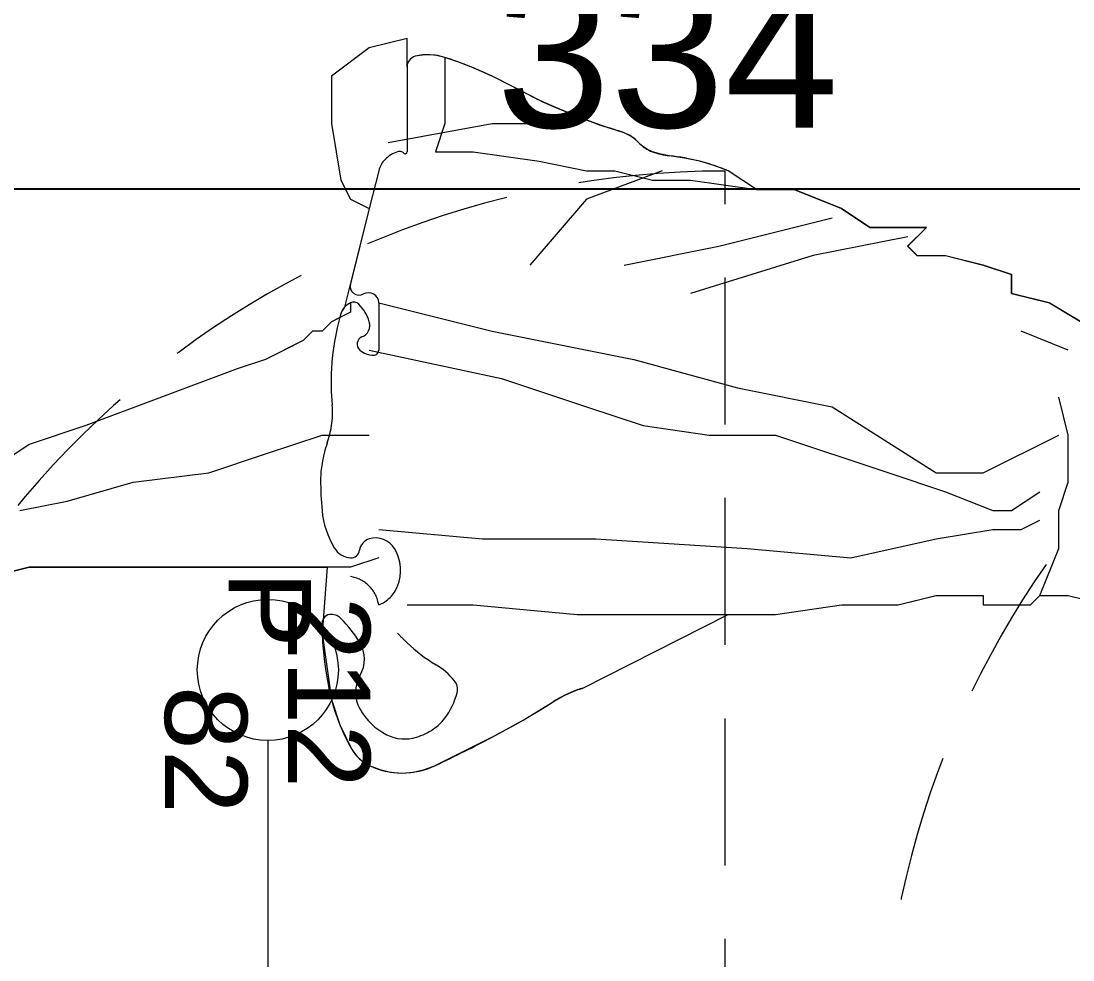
# Model space of a CAD drawing. Header units: centimetres. Extents: x 73341 to 78742, y -55119 to -48184.
# Drawn here: x 76056.7 to 76146.2, y -52520.4 to -52440.6 of the extents above; entities that cross this region are included whole.
import ezdxf

# ---------------------------------------------------------------- set-up
doc = ezdxf.new("R2010")
doc.units = ezdxf.units.CM
doc.header["$LTSCALE"] = 50
doc.header["$MEASUREMENT"] = 0
doc.linetypes.add('CACHE', pattern=[0.375, 0.25, -0.125])
doc.layers.get('0').update_dxf_attribs({"color": 8})
doc.layers.add('COTE 50ème', color=1, linetype='Continuous')
for name, color, linetype, lineweight in [('door', 44, 'Continuous', 5), ('ISOLATION', 252, 'Continuous', 0), ('New_SANITARI BANJO_Pen_No__75', 6, 'Continuous', 18)]:
    doc.layers.add(name, color=color, linetype=linetype, lineweight=lineweight)
doc.styles.add('GENERATED_STYLE_1', font='arial.ttf')
doc.styles.add('RS_TXT_50', font='arial.ttf', dxfattribs={"height": 12.5})
doc.dimstyles.new('RS_50CM_LINEAIRE', dxfattribs={"dimscale": 5, "dimtxt": 12.5, "dimasz": 1.5, "dimexe": 1, "dimexo": 2.5, "dimgap": 1, "dimtad": 1, "dimdec": 1, "dimrnd": 0.5, "dimdsep": 46, "dimtxsty": 'RS_TXT_50', "dimblk1": 'ARCHTICK', "dimblk2": 'ARCHTICK', "dimsah": 1, "dimcen": 2.5, "dimdle": 1, "dimclrt": 4, "dimadec": 0, "dimazin": 2, "dimtfac": 1, "dimtdec": 1, "dimtix": 1, "dimtmove": 2, "dimatfit": 3, "dimfxl": 1, "dimtolj": 1, "dimtzin": 0, "dimarcsym": 0})

# ---------------------------------------------------------------- blocks, each defined once
blk = doc.blocks.new('A$Cdc638156')
at = {"layer": 'door'}
h = blk.add_hatch(dxfattribs=at)
h.set_pattern_fill('ANSI31', color=256, scale=15, angle=765)
h.set_pattern_definition([(90, (-302751.322, 57927.3093), (-1.875, 3e-15), [])])
h.paths.add_polyline_path([(-1.97, -4.767), (-79.78, -4.767), (-79.78, -0.052), (-1.97, -0.052)])
at = {"layer": 'door', "linetype": 'CACHE'}
blk.add_line((-1.97, -4.767), (-1.97, 73.043), dxfattribs=at)
at = {"layer": 'door'}
for p, q in [((-40.875, 24.607), (-40.875, -10.352)), ((-73.22, 4.594), (-73.22, 4.469)), ((-73.095, 4.594), (-73.22, 4.594)), ((-73.095, 4.594), (-71.988, 4.594)), ((-71.988, 4.594), (-71.863, 4.594)), ((-71.863, 4.594), (-71.863, 4.469)), ((-73.47, 4.219), (-71.613, 4.219)), ((-71.613, 3.969), (-73.47, 3.969)), ((-73.22, 4.469), (-71.863, 4.469)), ((-73.22, 3.719), (-73.22, 2.35)), ((-73.22, 3.719), (-71.863, 3.719)), ((-71.668, 3.719), (-71.863, 3.719)), ((-71.488, 3.13), (-71.488, 3.703)), ((-71.268, 3.13), (-71.268, 3.703)), ((-71.488, 3.13), (-71.488, 2.558)), ((-71.268, 3.13), (-71.268, 2.558)), ((-73.376, 2.18), (-71.707, 2.18)), ((-71.863, 2.356), (-71.863, 2.35)), ((-71.668, 2.541), (-71.676, 2.541)), ((-73.376, 1.78), (-71.707, 1.78)), ((-75.542, 0.248), (-75.542, -0.052)), ((-69.842, 0.548), (-75.242, 0.548)), ((-69.542, 0.248), (-69.542, -0.052)), ((-69.542, -0.052), (-75.542, -0.052)), ((-75.542, -5.067), (-75.542, -4.767)), ((-69.542, -4.767), (-75.542, -4.767)), ((-69.842, -5.367), (-75.242, -5.367)), ((-69.542, -5.067), (-69.542, -4.767)), ((-73.376, -6.599), (-71.707, -6.599)), ((-73.376, -6.999), (-71.707, -6.999)), ((-73.22, -8.538), (-73.22, -7.169)), ((-71.863, -7.175), (-71.863, -7.169)), ((-71.668, -7.36), (-71.676, -7.36)), ((-71.488, -7.949), (-71.488, -7.377)), ((-71.488, -7.949), (-71.488, -8.522)), ((-71.268, -7.949), (-71.268, -7.377)), ((-71.268, -7.949), (-71.268, -8.522)), ((-71.613, -8.788), (-73.47, -8.788)), ((-73.22, -8.538), (-71.863, -8.538)), ((-71.668, -8.538), (-71.863, -8.538)), ((-73.47, -9.038), (-71.613, -9.038)), ((-73.22, -9.288), (-71.863, -9.288)), ((-73.22, -9.413), (-73.22, -9.288)), ((-73.095, -9.413), (-73.22, -9.413)), ((-73.095, -9.413), (-71.988, -9.413)), ((-71.988, -9.413), (-71.863, -9.413)), ((-71.863, -9.413), (-71.863, -9.288))]:
    blk.add_line(p, q, dxfattribs=at)
for points in [[(0, -2.5), (-3.143, -2.5), (-3.018, -4.819), (-1.761, -4.819), (-1.761, 0), (0, 0), (0, -2.5)], [(-1.97, -4.767), (-79.78, -4.767), (-79.78, -0.052), (-1.97, -0.052), (-1.97, -4.767)]]:
    blk.add_lwpolyline(points, dxfattribs=at)
blk.add_circle((-40.875, 30.607), 6, dxfattribs=at)
at = {"layer": 'door', "linetype": 'CACHE'}
blk.add_arc((-1.866, -5.03), 78.073, 90.07663, 176.34468, dxfattribs=at)
at = {"layer": 'door'}
for centre, radius, start, end in [((-72.542, 3.848), 0.929, 53.41041, 126.58959), ((-73.47, 4.094), 0.125, 90, 270), ((-73.22, 4.218), 0.251, 90.11503, 179.88497), ((-73.22, 3.969), 0.251, 180.11503, 269.88497), ((-71.864, 4.218), 0.251, 0.11503, 89.88497), ((-71.864, 3.969), 0.251, 270.11503, 359.88497), ((-71.678, 3.933), 0.215, 272.7029, 297.61425), ((-71.613, 4.094), 0.125, 270, 90), ((-71.544, 3.699), 0.0561, 3.70972, 127.96342), ((-71.378, 3.703), 0.11, 0.01058, 179.98942), ((-73.376, 1.98), 0.2, 90, 270), ((-73.392, 2.351), 0.171, 275.05904, 359.78248), ((-71.672, 2.35), 0.191, 88.74263, 178.1515), ((-71.692, 2.351), 0.171, 180.21752, 264.94096), ((-71.707, 1.98), 0.2, 270, 90), ((-71.678, 2.327), 0.215, 62.38575, 87.2971), ((-71.544, 2.561), 0.0561, 232.03658, 356.29028), ((-71.378, 2.558), 0.11, 180.01058, 359.98942), ((-73.22, 0.548), 0.6, 130.59085, 180), ((-74.198, 1.604), 0.841, 314.36895, 12.07048), ((-70.885, 1.604), 0.841, 167.92952, 225.63105), ((-71.863, 0.548), 0.6, 0, 49.40915), ((-75.242, 0.248), 0.3, 90, 180), ((-69.842, 0.248), 0.3, 0, 90), ((-75.242, -5.067), 0.3, 180, 270), ((-73.22, -5.367), 0.6, 180, 229.40915), ((-71.863, -5.367), 0.6, 310.59085, 0), ((-69.842, -5.067), 0.3, 270, 0), ((-74.198, -6.423), 0.841, 347.92952, 45.63105), ((-70.885, -6.423), 0.841, 134.36895, 192.07048), ((-73.376, -6.799), 0.2, 90, 270), ((-73.392, -7.17), 0.171, 0.21752, 84.94096), ((-71.692, -7.17), 0.171, 95.05904, 179.78248), ((-71.707, -6.799), 0.2, 270, 90), ((-71.672, -7.169), 0.191, 181.8485, 271.25737), ((-71.678, -7.146), 0.215, 272.7029, 297.61425), ((-71.544, -7.38), 0.0561, 3.70972, 127.96342), ((-71.378, -7.377), 0.11, 0.01058, 179.98942), ((-73.47, -8.913), 0.125, 90, 270), ((-73.22, -8.788), 0.251, 90.11503, 179.88497), ((-71.864, -8.788), 0.251, 0.11503, 89.88497), ((-71.678, -8.753), 0.215, 62.38575, 87.2971), ((-71.613, -8.913), 0.125, 270, 90), ((-71.544, -8.518), 0.0561, 232.03658, 356.29028), ((-71.378, -8.522), 0.11, 180.01058, 359.98942), ((-73.22, -9.037), 0.251, 180.11503, 269.88497), ((-72.542, -8.667), 0.929, 233.41041, 306.58959), ((-71.864, -9.037), 0.251, 270.11503, 359.88497)]:
    blk.add_arc(centre, radius, start, end, dxfattribs=at)
at = {"layer": 'door', "char_height": 7, "rotation": 270, "style": 'GENERATED_STYLE_1'}
for s, insert, attachment_point in [('\\A1;\\pt0;P', (-44.207, 32.501), 9), ('\\A1;\\pt0;212', (-32.164, 20.554), 3), ('\\A1;\\pt0;82', (-42.625, 18.382), 3)]:
    blk.add_mtext(s, dxfattribs=dict(at, insert=insert, attachment_point=attachment_point))
blk = doc.blocks.new('_ArchTick')
at = {"color": 0, "linetype": 'ByBlock', "const_width": 0.15}
blk.add_lwpolyline([(-0.5, -0.5), (0.5, 0.5)], dxfattribs=at)
blk = doc.blocks.new('*D220')
at = {"layer": 'COTE 50ème', "color": 0, "lineweight": -2, "ltscale": 0.5, "transparency": 16777216}
for p, q in [((75944.854, -52404.362), (75944.854, -52459.843)), ((76278.604, -52434.362), (76278.604, -52459.843)), ((75939.854, -52454.843), (76283.604, -52454.843))]:
    blk.add_line(p, q, dxfattribs=at)
at = {"layer": 'Defpoints', "color": 0, "ltscale": 0.5, "transparency": 16777216}
for p in [(75944.854, -52391.862), (76278.604, -52421.862), (76278.604, -52454.843)]:
    blk.add_point(p, dxfattribs=at)
at = {"layer": 'COTE 50ème', "color": 0, "lineweight": -2, "ltscale": 0.5, "transparency": 16777216, "xscale": 7.5, "yscale": 7.5, "zscale": 7.5, "rotation": 180}
blk.add_blockref('_ArchTick', (75944.854, -52454.843), dxfattribs=at)
at = {"layer": 'COTE 50ème', "color": 0, "lineweight": -2, "ltscale": 0.5, "transparency": 16777216, "xscale": 7.5, "yscale": 7.5, "zscale": 7.5}
blk.add_blockref('_ArchTick', (76278.604, -52454.843), dxfattribs=at)
at = {"layer": 'COTE 50ème', "color": 4, "ltscale": 0.5, "transparency": 16777216, "insert": (76111.729, -52443.457), "char_height": 12.5, "attachment_point": 5, "style": 'RS_TXT_50'}
blk.add_mtext('\\A1;334', dxfattribs=at)
blk = doc.blocks.new('*D288')
at = {"layer": 'COTE 50ème', "color": 0, "lineweight": -2, "ltscale": 0.5, "transparency": 16777216}
for p, q in [((73770.701, -49717.362), (73770.701, -54397.376)), ((75466.104, -49722.362), (73765.701, -49722.362)), ((76686.109, -54392.376), (73765.701, -54392.376))]:
    blk.add_line(p, q, dxfattribs=at)
at = {"layer": 'Defpoints', "color": 0, "ltscale": 0.5, "transparency": 16777216}
for p in [(75478.604, -49722.362), (73770.701, -54392.376), (76698.609, -54392.376)]:
    blk.add_point(p, dxfattribs=at)
at = {"layer": 'COTE 50ème', "color": 0, "lineweight": -2, "ltscale": 0.5, "transparency": 16777216, "xscale": 7.5, "yscale": 7.5, "zscale": 7.5}
for p, rotation in [((73770.701, -49722.362), 90), ((73770.701, -54392.376), 270)]:
    blk.add_blockref('_ArchTick', p, dxfattribs=dict(at, rotation=rotation))
at = {"layer": 'COTE 50ème', "color": 4, "ltscale": 0.5, "transparency": 16777216, "insert": (73759.319, -52057.369), "char_height": 12.5, "attachment_point": 5, "rotation": 90, "style": 'RS_TXT_50'}
blk.add_mtext('\\A1;4670', dxfattribs=at)
blk = doc.blocks.new('*D306')
at = {"layer": 'COTE 50ème', "color": 0, "lineweight": -2, "ltscale": 0.5, "transparency": 16777216}
for p, q in [((73863.604, -52559.862), (73863.604, -49609.386)), ((77668.603, -51915.855), (77668.603, -49609.386)), ((73858.604, -49614.386), (77673.603, -49614.386))]:
    blk.add_line(p, q, dxfattribs=at)
at = {"layer": 'Defpoints', "color": 0, "ltscale": 0.5, "transparency": 16777216}
for p in [(77668.603, -49614.386), (77668.603, -51928.355), (73863.604, -52572.362)]:
    blk.add_point(p, dxfattribs=at)
at = {"layer": 'COTE 50ème', "color": 0, "lineweight": -2, "ltscale": 0.5, "transparency": 16777216, "xscale": 7.5, "yscale": 7.5, "zscale": 7.5, "rotation": 180}
blk.add_blockref('_ArchTick', (73863.604, -49614.386), dxfattribs=at)
at = {"layer": 'COTE 50ème', "color": 0, "lineweight": -2, "ltscale": 0.5, "transparency": 16777216, "xscale": 7.5, "yscale": 7.5, "zscale": 7.5}
blk.add_blockref('_ArchTick', (77668.603, -49614.386), dxfattribs=at)
at = {"layer": 'COTE 50ème', "color": 4, "ltscale": 0.5, "transparency": 16777216, "insert": (75766.103, -49602.999), "char_height": 12.5, "attachment_point": 5, "style": 'RS_TXT_50'}
blk.add_mtext('\\A1;3805', dxfattribs=at)

msp = doc.modelspace()

# ---------------------------------------------------------------- linework, layer by layer
at = {"layer": 'New_SANITARI BANJO_Pen_No__75', "color": 240, "linetype": 'Continuous', "lineweight": 5, "true_color": 0xed1f24}
for p, q in [((76089.573, -52442.05), (76086.358, -52442.853)), ((76089.574, -52442.049), (76086.36, -52442.852)), ((76089.573, -52444.459), (76089.573, -52442.05)), ((76086.358, -52442.853), (76083.144, -52445.262)), ((76086.36, -52442.852), (76083.146, -52445.261)), ((76089.685, -52444.018), (76089.623, -52444.158)), ((76089.686, -52444.016), (76089.624, -52444.156)), ((76089.769, -52443.89), (76089.685, -52444.018)), ((76089.77, -52443.888), (76089.686, -52444.016)), ((76089.873, -52443.777), (76089.769, -52443.89)), ((76089.874, -52443.775), (76089.77, -52443.888)), ((76089.994, -52443.683), (76089.873, -52443.777)), ((76089.995, -52443.682), (76089.874, -52443.775)), ((76090.129, -52443.611), (76089.994, -52443.683)), ((76090.13, -52443.609), (76089.995, -52443.682)), ((76090.274, -52443.561), (76090.129, -52443.611)), ((76090.275, -52443.56), (76090.13, -52443.609)), ((76091.112, -52443.434), (76090.274, -52443.561)), ((76090.587, -52443.493), (76090.275, -52443.56)), ((76090.902, -52443.449), (76090.587, -52443.493)), ((76091.22, -52443.428), (76090.902, -52443.449)), ((76091.96, -52443.466), (76091.112, -52443.434)), ((76091.538, -52443.428), (76091.22, -52443.428)), ((76091.856, -52443.452), (76091.538, -52443.428)), ((76092.171, -52443.497), (76091.856, -52443.452)), ((76092.787, -52443.656), (76091.96, -52443.466)), ((76092.482, -52443.565), (76092.171, -52443.497)), ((76092.788, -52443.655), (76092.482, -52443.565)), ((76093.893, -52444.042), (76092.787, -52443.656)), ((76092.788, -52443.655), (76092.788, -52447.67)), ((76093.066, -52443.748), (76092.788, -52443.655)), ((76093.343, -52443.843), (76093.066, -52443.748)), ((76093.619, -52443.941), (76093.343, -52443.843)), ((76093.894, -52444.04), (76093.619, -52443.941)), ((76094.987, -52444.46), (76093.893, -52444.042)), ((76094.169, -52444.142), (76093.894, -52444.04)), ((76089.585, -52444.306), (76089.573, -52444.459)), ((76089.587, -52444.305), (76089.574, -52444.458)), ((76089.574, -52444.458), (76089.574, -52448.473)), ((76089.623, -52444.158), (76089.585, -52444.306)), ((76089.624, -52444.156), (76089.587, -52444.305)), ((76094.443, -52444.245), (76094.169, -52444.142)), ((76094.716, -52444.351), (76094.443, -52444.245)), ((76094.989, -52444.459), (76094.716, -52444.351)), ((76095.903, -52444.845), (76094.987, -52444.46)), ((76095.219, -52444.552), (76094.989, -52444.459)), ((76095.448, -52444.647), (76095.219, -52444.552)), ((76095.677, -52444.744), (76095.448, -52444.647)), ((76095.904, -52444.844), (76095.677, -52444.744)), ((76096.804, -52445.262), (76095.903, -52444.845)), ((76096.131, -52444.945), (76095.904, -52444.844)), ((76096.357, -52445.048), (76096.131, -52444.945)), ((76083.144, -52445.262), (76083.144, -52449.277)), ((76083.146, -52445.261), (76083.146, -52449.276)), ((76096.582, -52445.153), (76096.357, -52445.048)), ((76096.806, -52445.261), (76096.582, -52445.153)), ((76098.43, -52446.069), (76096.804, -52445.262)), ((76097.214, -52445.459), (76096.806, -52445.261)), ((76097.621, -52445.66), (76097.214, -52445.459)), ((76098.027, -52445.863), (76097.621, -52445.66)), ((76098.432, -52446.067), (76098.027, -52445.863)), ((76100.04, -52446.906), (76098.43, -52446.069)), ((76098.836, -52446.274), (76098.432, -52446.067)), ((76099.239, -52446.482), (76098.836, -52446.274)), ((76099.641, -52446.692), (76099.239, -52446.482)), ((76100.042, -52446.904), (76099.641, -52446.692)), ((76092.788, -52447.67), (76092.788, -52449.276)), ((76100.825, -52447.304), (76100.04, -52446.906)), ((76100.042, -52446.904), (76100.236, -52447.007)), ((76100.236, -52447.007), (76100.432, -52447.107)), ((76100.432, -52447.107), (76100.629, -52447.206)), ((76100.629, -52447.206), (76100.827, -52447.303)), ((76101.626, -52447.671), (76100.825, -52447.304)), ((76100.827, -52447.303), (76101.026, -52447.397)), ((76101.026, -52447.397), (76101.225, -52447.49)), ((76101.225, -52447.49), (76101.426, -52447.581)), ((76101.426, -52447.581), (76101.627, -52447.67)), ((76102.433, -52448.015), (76101.626, -52447.671)), ((76101.627, -52447.67), (76101.828, -52447.757)), ((76089.574, -52448.473), (76089.574, -52451.685)), ((76101.828, -52447.757), (76102.03, -52447.843)), ((76102.03, -52447.843), (76102.232, -52447.929)), ((76102.232, -52447.929), (76102.434, -52448.014)), ((76103.245, -52448.347), (76102.433, -52448.015)), ((76102.434, -52448.014), (76102.637, -52448.098)), ((76102.637, -52448.098), (76102.84, -52448.181)), ((76102.84, -52448.181), (76103.043, -52448.264)), ((76103.043, -52448.264), (76103.247, -52448.346)), ((76104.442, -52448.818), (76103.245, -52448.347)), ((76103.247, -52448.346), (76103.545, -52448.465)), ((76103.545, -52448.465), (76103.844, -52448.583)), ((76103.844, -52448.583), (76104.144, -52448.7)), ((76083.144, -52449.277), (76083.948, -52454.095)), ((76083.146, -52449.276), (76083.949, -52454.094)), ((76087.967, -52450.882), (76096.806, -52449.276)), ((76092.788, -52449.276), (76091.985, -52451.685)), ((76096.806, -52449.276), (76103.234, -52449.276)), ((76104.144, -52448.7), (76104.443, -52448.817)), ((76105.643, -52449.277), (76104.442, -52448.818)), ((76104.443, -52448.817), (76104.743, -52448.933)), ((76104.743, -52448.933), (76105.044, -52449.048)), ((76105.044, -52449.048), (76105.344, -52449.162)), ((76105.344, -52449.162), (76105.645, -52449.276)), ((76106.213, -52449.48), (76105.643, -52449.277)), ((76105.645, -52449.276), (76105.787, -52449.328)), ((76105.787, -52449.328), (76105.929, -52449.38)), ((76105.929, -52449.38), (76106.071, -52449.43)), ((76106.071, -52449.43), (76106.214, -52449.478)), ((76106.789, -52449.661), (76106.213, -52449.48)), ((76106.214, -52449.478), (76106.358, -52449.526)), ((76106.358, -52449.526), (76106.502, -52449.572)), ((76106.502, -52449.572), (76106.646, -52449.616)), ((76106.646, -52449.616), (76106.791, -52449.66)), ((76107.425, -52449.86), (76106.789, -52449.661)), ((76106.951, -52449.708), (76106.791, -52449.66)), ((76107.11, -52449.757), (76106.951, -52449.708)), ((76107.268, -52449.807), (76107.11, -52449.757)), ((76107.427, -52449.859), (76107.268, -52449.807)), ((76108.054, -52450.08), (76107.425, -52449.86)), ((76107.585, -52449.912), (76107.427, -52449.859)), ((76107.742, -52449.966), (76107.585, -52449.912)), ((76107.899, -52450.022), (76107.742, -52449.966)), ((76108.056, -52450.079), (76107.899, -52450.022)), ((76108.496, -52450.284), (76108.054, -52450.08)), ((76108.225, -52450.147), (76108.056, -52450.079)), ((76108.39, -52450.225), (76108.225, -52450.147)), ((76108.551, -52450.312), (76108.39, -52450.225)), ((76108.901, -52450.554), (76108.496, -52450.284)), ((76108.706, -52450.409), (76108.551, -52450.312)), ((76108.855, -52450.515), (76108.706, -52450.409)), ((76108.997, -52450.629), (76108.855, -52450.515)), ((76109.617, -52451.213), (76108.901, -52450.554)), ((76109.133, -52450.752), (76108.997, -52450.629)), ((76109.261, -52450.882), (76109.133, -52450.752)), ((76109.261, -52450.882), (76109.389, -52451.012)), ((76109.389, -52451.012), (76109.525, -52451.134)), ((76109.525, -52451.134), (76109.667, -52451.249)), ((76110.022, -52451.483), (76109.617, -52451.213)), ((76109.667, -52451.249), (76109.816, -52451.354)), ((76087.938, -52452.131), (76087.817, -52452.232)), ((76088.065, -52452.037), (76087.938, -52452.131)), ((76088.197, -52451.95), (76088.065, -52452.037)), ((76088.334, -52451.871), (76088.197, -52451.95)), ((76088.476, -52451.801), (76088.334, -52451.871)), ((76088.621, -52451.738), (76088.476, -52451.801)), ((76088.77, -52451.685), (76088.621, -52451.738)), ((76088.839, -52451.667), (76088.77, -52451.685)), ((76088.909, -52451.659), (76088.839, -52451.667)), ((76088.98, -52451.661), (76088.909, -52451.659)), ((76089.05, -52451.672), (76088.98, -52451.661)), ((76089.118, -52451.692), (76089.05, -52451.672)), ((76089.183, -52451.721), (76089.118, -52451.692)), ((76089.243, -52451.758), (76089.183, -52451.721)), ((76089.297, -52451.804), (76089.243, -52451.758)), ((76089.297, -52451.804), (76089.336, -52451.831)), ((76089.336, -52451.831), (76089.381, -52451.846)), ((76089.381, -52451.846), (76089.429, -52451.848)), ((76089.429, -52451.848), (76089.475, -52451.835)), ((76089.475, -52451.835), (76089.515, -52451.81)), ((76089.515, -52451.81), (76089.547, -52451.775)), ((76089.547, -52451.775), (76089.567, -52451.732)), ((76089.567, -52451.732), (76089.574, -52451.685)), ((76091.985, -52451.685), (76092.788, -52451.685)), ((76092.788, -52451.685), (76095.199, -52451.685)), ((76095.199, -52451.685), (76100.824, -52452.488)), ((76109.816, -52451.354), (76109.971, -52451.451)), ((76109.971, -52451.451), (76110.131, -52451.539)), ((76110.464, -52451.686), (76110.022, -52451.483)), ((76110.131, -52451.539), (76110.297, -52451.617)), ((76110.297, -52451.617), (76110.466, -52451.685)), ((76111.163, -52451.897), (76110.464, -52451.686)), ((76110.466, -52451.685), (76110.638, -52451.745)), ((76110.638, -52451.745), (76110.813, -52451.801)), ((76110.813, -52451.801), (76110.988, -52451.851)), ((76110.988, -52451.851), (76111.165, -52451.895)), ((76111.883, -52452.022), (76111.163, -52451.897)), ((76111.165, -52451.895), (76111.344, -52451.935)), ((76111.344, -52451.935), (76111.523, -52451.969)), ((76111.523, -52451.969), (76111.703, -52451.997)), ((76111.703, -52451.997), (76111.885, -52452.02)), ((76113.19, -52452.212), (76111.883, -52452.022)), ((76112.213, -52452.06), (76111.885, -52452.02)), ((76112.54, -52452.105), (76112.213, -52452.06)), ((76112.866, -52452.155), (76112.54, -52452.105)), ((76113.192, -52452.211), (76112.866, -52452.155)), ((76087.248, -52453.028), (76087.201, -52453.158)), ((76087.304, -52452.902), (76087.248, -52453.028)), ((76087.368, -52452.779), (76087.304, -52452.902)), ((76087.44, -52452.662), (76087.368, -52452.779)), ((76087.52, -52452.549), (76087.44, -52452.662)), ((76087.607, -52452.442), (76087.52, -52452.549)), ((76087.701, -52452.341), (76087.607, -52452.442)), ((76087.817, -52452.232), (76087.701, -52452.341)), ((76100.824, -52452.488), (76104.841, -52453.291)), ((76114.482, -52452.489), (76113.19, -52452.212)), ((76113.517, -52452.272), (76113.192, -52452.211)), ((76113.84, -52452.339), (76113.517, -52452.272)), ((76114.163, -52452.411), (76113.84, -52452.339)), ((76114.484, -52452.488), (76114.163, -52452.411)), ((76114.95, -52452.616), (76114.482, -52452.489)), ((76114.601, -52452.518), (76114.484, -52452.488)), ((76114.719, -52452.549), (76114.601, -52452.518)), ((76114.836, -52452.581), (76114.719, -52452.549)), ((76114.952, -52452.614), (76114.836, -52452.581)), ((76115.414, -52452.76), (76114.95, -52452.616)), ((76115.069, -52452.649), (76114.952, -52452.614)), ((76115.185, -52452.684), (76115.069, -52452.649)), ((76115.3, -52452.721), (76115.185, -52452.684)), ((76115.416, -52452.759), (76115.3, -52452.721)), ((76116.156, -52453.017), (76115.414, -52452.76)), ((76115.602, -52452.822), (76115.416, -52452.759)), ((76115.788, -52452.885), (76115.602, -52452.822)), ((76115.973, -52452.95), (76115.788, -52452.885)), ((76116.158, -52453.016), (76115.973, -52452.95)), ((76116.893, -52453.292), (76116.156, -52453.017)), ((76116.343, -52453.083), (76116.158, -52453.016)), ((76087.163, -52453.291), (76086.36, -52456.503)), ((76087.201, -52453.158), (76087.163, -52453.291)), ((76111.27, -52453.291), (76104.841, -52455.7)), ((76104.841, -52453.291), (76107.252, -52453.291)), ((76107.252, -52453.291), (76110.466, -52454.094)), ((76116.527, -52453.151), (76116.343, -52453.083)), ((76116.711, -52453.221), (76116.527, -52453.151)), ((76116.895, -52453.291), (76116.711, -52453.221)), ((76119.303, -52454.898), (76116.893, -52453.292)), ((76083.948, -52454.095), (76084.751, -52455.701)), ((76083.949, -52454.094), (76084.753, -52455.7)), ((76110.466, -52454.094), (76113.68, -52454.094)), ((76113.68, -52454.094), (76119.305, -52454.897)), ((76084.751, -52455.701), (76086.358, -52456.504)), ((76104.841, -52455.7), (76100.02, -52461.321)), ((76122.517, -52454.898), (76119.303, -52454.898)), ((76119.305, -52454.897), (76122.519, -52454.897)), ((76126.535, -52456.504), (76122.517, -52454.898)), ((76122.519, -52454.897), (76126.537, -52456.503)), ((76086.358, -52456.504), (76084.256, -52464.908)), ((76086.36, -52456.503), (76085.556, -52459.715)), ((76128.946, -52458.11), (76126.535, -52456.504)), ((76126.537, -52456.503), (76128.948, -52458.109)), ((76116.091, -52459.715), (76125.734, -52457.306)), ((76133.767, -52458.11), (76128.946, -52458.11)), ((76128.948, -52458.109), (76131.358, -52458.109)), ((76131.358, -52458.109), (76133.769, -52458.109)), ((76132.16, -52459.716), (76133.767, -52458.11)), ((76133.769, -52458.109), (76132.162, -52459.715)), ((76132.162, -52458.912), (76124.126, -52460.518)), ((76085.556, -52459.715), (76084.753, -52462.927)), ((76108.056, -52461.321), (76116.091, -52459.715)), ((76132.963, -52460.519), (76132.16, -52459.716)), ((76132.162, -52459.715), (76132.966, -52460.518)), ((76124.126, -52460.518), (76113.68, -52463.73)), ((76135.374, -52460.519), (76132.963, -52460.519)), ((76132.966, -52460.518), (76135.376, -52460.518)), ((76138.588, -52461.322), (76135.374, -52460.519)), ((76135.376, -52460.518), (76138.59, -52461.321)), ((76140.998, -52462.125), (76138.588, -52461.322)), ((76138.59, -52461.321), (76141.001, -52462.124)), ((76140.998, -52463.731), (76140.998, -52462.125)), ((76141.001, -52462.124), (76141.001, -52463.73)), ((76084.753, -52462.927), (76084.731, -52463.148)), ((76084.731, -52463.148), (76084.773, -52463.366)), ((76084.773, -52463.366), (76084.876, -52463.563)), ((76084.876, -52463.563), (76085.031, -52463.722)), ((76085.031, -52463.722), (76085.226, -52463.829)), ((76085.664, -52463.859), (76085.871, -52463.779)), ((76086.08, -52463.695), (76085.871, -52463.779)), ((76086.303, -52463.667), (76086.08, -52463.695)), ((76086.526, -52463.698), (76086.303, -52463.667)), ((76086.734, -52463.785), (76086.526, -52463.698)), ((76086.912, -52463.923), (76086.734, -52463.785)), ((76144.213, -52464.534), (76140.998, -52463.731)), ((76141.001, -52463.73), (76144.215, -52464.533)), ((76084.606, -52464.614), (76084.469, -52464.709)), ((76084.753, -52464.533), (76084.606, -52464.614)), ((76084.843, -52464.498), (76084.753, -52464.533)), ((76084.753, -52464.533), (76084.753, -52465.336)), ((76084.938, -52464.477), (76084.843, -52464.498)), ((76085.035, -52464.471), (76084.938, -52464.477)), ((76085.132, -52464.479), (76085.035, -52464.471)), ((76085.227, -52464.503), (76085.132, -52464.479)), ((76085.226, -52463.829), (76085.443, -52463.876)), ((76085.316, -52464.541), (76085.227, -52464.503)), ((76085.399, -52464.592), (76085.316, -52464.541)), ((76085.473, -52464.655), (76085.399, -52464.592)), ((76085.443, -52463.876), (76085.664, -52463.859)), ((76085.623, -52464.814), (76085.473, -52464.655)), ((76087.048, -52464.102), (76086.912, -52463.923)), ((76087.134, -52464.31), (76087.048, -52464.102)), ((76087.163, -52464.533), (76087.134, -52464.31)), ((76087.163, -52464.533), (76096.806, -52466.942)), ((76087.163, -52464.533), (76087.163, -52467.745)), ((76148.23, -52466.943), (76144.213, -52464.534)), ((76144.215, -52464.533), (76148.233, -52466.942)), ((76084.753, -52465.336), (76083.146, -52466.139)), ((76083.916, -52465.527), (76083.762, -52466.094)), ((76083.915, -52465.528), (76083.878, -52465.66)), ((76083.997, -52465.305), (76083.915, -52465.528)), ((76083.97, -52465.369), (76083.916, -52465.527)), ((76084.041, -52465.217), (76083.97, -52465.369)), ((76084.112, -52465.096), (76083.997, -52465.305)), ((76084.127, -52465.074), (76084.041, -52465.217)), ((76084.256, -52464.908), (76084.112, -52465.096)), ((76084.228, -52464.941), (76084.127, -52465.074)), ((76084.342, -52464.819), (76084.228, -52464.941)), ((76084.469, -52464.709), (76084.342, -52464.819)), ((76085.762, -52464.982), (76085.623, -52464.814)), ((76085.891, -52465.158), (76085.762, -52464.982)), ((76086.009, -52465.342), (76085.891, -52465.158)), ((76086.115, -52465.533), (76086.009, -52465.342)), ((76086.209, -52465.73), (76086.115, -52465.533)), ((76083.144, -52466.14), (76082.341, -52466.943)), ((76083.146, -52466.139), (76082.342, -52466.942)), ((76083.841, -52465.792), (76083.144, -52466.14)), ((76083.762, -52466.094), (76083.625, -52466.666)), ((76083.878, -52465.66), (76083.841, -52465.792)), ((76086.291, -52465.932), (76086.209, -52465.73)), ((76086.36, -52466.139), (76086.291, -52465.932)), ((76086.399, -52466.332), (76086.36, -52466.139)), ((76086.401, -52466.528), (76086.399, -52466.332)), ((76081.537, -52466.943), (76080.734, -52467.746)), ((76081.538, -52466.942), (76080.735, -52467.745)), ((76082.341, -52466.943), (76081.537, -52466.943)), ((76082.342, -52466.942), (76081.538, -52466.942)), ((76083.504, -52467.241), (76083.399, -52467.819)), ((76083.625, -52466.666), (76083.504, -52467.241)), ((76085.74, -52467.432), (76085.914, -52467.342)), ((76085.914, -52467.342), (76086.069, -52467.221)), ((76086.069, -52467.221), (76086.199, -52467.074)), ((76086.199, -52467.074), (76086.3, -52466.906)), ((76086.3, -52466.906), (76086.368, -52466.721)), ((76086.368, -52466.721), (76086.401, -52466.528)), ((76096.806, -52466.942), (76108.859, -52469.351)), ((76145.822, -52468.548), (76141.805, -52466.942)), ((76080.734, -52467.746), (76077.52, -52469.352)), ((76080.735, -52467.745), (76079.128, -52468.548)), ((76083.399, -52467.819), (76083.311, -52468.4)), ((76085.336, -52467.939), (76085.329, -52468.108)), ((76085.329, -52468.108), (76085.366, -52468.272)), ((76085.384, -52467.777), (76085.336, -52467.939)), ((76085.366, -52468.272), (76085.443, -52468.423)), ((76085.472, -52467.633), (76085.384, -52467.777)), ((76085.593, -52467.515), (76085.472, -52467.633)), ((76085.74, -52467.432), (76085.593, -52467.515)), ((76087.163, -52467.745), (76087.163, -52468.548)), ((76079.128, -52468.548), (76077.521, -52469.351)), ((76083.239, -52468.983), (76083.184, -52469.568)), ((76083.311, -52468.4), (76083.239, -52468.983)), ((76085.443, -52468.423), (76085.556, -52468.548)), ((76085.556, -52468.548), (76085.681, -52468.647)), ((76085.681, -52468.647), (76085.815, -52468.734)), ((76085.815, -52468.734), (76085.956, -52468.81)), ((76085.956, -52468.81), (76086.102, -52468.872)), ((76086.102, -52468.872), (76086.254, -52468.921)), ((76086.254, -52468.921), (76086.41, -52468.956)), ((76086.36, -52468.548), (76097.609, -52470.957)), ((76086.41, -52468.956), (76086.568, -52468.977)), ((76086.568, -52468.977), (76086.727, -52468.984)), ((76086.727, -52468.984), (76086.812, -52468.976)), ((76086.812, -52468.976), (76086.894, -52468.951)), ((76086.894, -52468.951), (76086.969, -52468.911)), ((76086.969, -52468.911), (76087.036, -52468.857)), ((76087.036, -52468.857), (76087.09, -52468.791)), ((76087.09, -52468.791), (76087.13, -52468.715)), ((76087.13, -52468.715), (76087.155, -52468.633)), ((76087.155, -52468.633), (76087.163, -52468.548)), ((76077.52, -52469.352), (76075.109, -52470.155)), ((76077.521, -52469.351), (76075.11, -52470.154)), ((76083.184, -52469.568), (76083.146, -52470.154)), ((76108.859, -52469.351), (76117.698, -52471.76)), ((76075.109, -52470.155), (76062.253, -52474.973)), ((76075.11, -52470.154), (76068.682, -52472.563)), ((76083.12, -52470.916), (76083.117, -52471.297)), ((76083.129, -52470.535), (76083.12, -52470.916)), ((76083.146, -52470.154), (76083.129, -52470.535)), ((76097.609, -52470.957), (76104.841, -52473.366)), ((76083.117, -52471.297), (76083.12, -52471.679)), ((76083.12, -52471.679), (76083.131, -52472.06)), ((76117.698, -52471.76), (76125.734, -52473.366)), ((76068.682, -52472.563), (76062.253, -52474.973)), ((76083.131, -52472.06), (76083.148, -52472.441)), ((76083.148, -52472.441), (76083.172, -52472.821)), ((76145.822, -52475.776), (76145.019, -52472.563)), ((76083.172, -52472.821), (76083.202, -52473.201)), ((76083.219, -52473.422), (76083.202, -52473.201)), ((76083.228, -52473.644), (76083.219, -52473.422)), ((76083.231, -52473.866), (76083.228, -52473.644)), ((76104.841, -52473.366), (76109.663, -52474.973)), ((76125.734, -52473.366), (76134.573, -52478.988)), ((76083.176, -52474.753), (76083.2, -52474.532)), ((76083.2, -52474.532), (76083.217, -52474.31)), ((76083.217, -52474.31), (76083.227, -52474.088)), ((76083.227, -52474.088), (76083.231, -52473.866)), ((76062.253, -52474.973), (76057.431, -52476.579)), ((76062.253, -52474.973), (76057.432, -52476.579)), ((76083.04, -52475.538), (76083.079, -52475.35)), ((76083.079, -52475.35), (76083.114, -52475.162)), ((76083.114, -52475.162), (76083.146, -52474.973)), ((76083.146, -52474.973), (76083.176, -52474.753)), ((76109.663, -52474.973), (76115.287, -52475.776)), ((76077.521, -52477.382), (76082.342, -52475.776)), ((76082.342, -52475.776), (76085.556, -52475.776)), ((76082.783, -52476.461), (76082.843, -52476.278)), ((76082.843, -52476.278), (76082.898, -52476.095)), ((76082.898, -52476.095), (76082.949, -52475.91)), ((76082.949, -52475.91), (76082.996, -52475.724)), ((76082.996, -52475.724), (76083.04, -52475.538)), ((76085.556, -52475.776), (76086.36, -52475.776)), ((76115.287, -52475.776), (76120.912, -52475.776)), ((76120.912, -52475.776), (76130.555, -52478.988)), ((76138.59, -52478.988), (76145.019, -52475.776)), ((76145.822, -52479.791), (76145.822, -52475.776)), ((76057.431, -52476.579), (76055.021, -52478.185)), ((76057.432, -52476.579), (76055.021, -52478.185)), ((76082.588, -52477.099), (76082.531, -52477.314)), ((76082.649, -52476.885), (76082.588, -52477.099)), ((76082.714, -52476.672), (76082.649, -52476.885)), ((76082.783, -52476.461), (76082.714, -52476.672)), ((76072.699, -52478.988), (76077.521, -52477.382)), ((76082.383, -52477.966), (76082.342, -52478.185)), ((76082.428, -52477.748), (76082.383, -52477.966)), ((76082.478, -52477.531), (76082.428, -52477.748)), ((76082.531, -52477.314), (76082.478, -52477.531)), ((76066.271, -52479.791), (76072.699, -52478.988)), ((76082.25, -52478.873), (76082.237, -52479.046)), ((76082.267, -52478.7), (76082.25, -52478.873)), ((76082.288, -52478.528), (76082.267, -52478.7)), ((76082.313, -52478.356), (76082.288, -52478.528)), ((76082.342, -52478.185), (76082.313, -52478.356)), ((76130.555, -52478.988), (76135.376, -52480.594)), ((76134.573, -52478.988), (76138.59, -52478.988)), ((76060.646, -52481.397), (76066.271, -52479.791)), ((76082.221, -52479.393), (76082.219, -52479.567)), ((76082.219, -52479.567), (76082.221, -52479.897)), ((76082.227, -52479.22), (76082.221, -52479.393)), ((76082.221, -52479.897), (76082.227, -52480.226)), ((76082.237, -52479.046), (76082.227, -52479.22)), ((76145.019, -52482.2), (76145.822, -52479.791)), ((76082.227, -52480.226), (76082.237, -52480.555)), ((76082.237, -52480.555), (76082.25, -52480.885)), ((76135.376, -52480.594), (76139.394, -52482.2)), ((76141.001, -52482.2), (76143.412, -52480.594)), ((76056.628, -52482.2), (76060.646, -52481.397)), ((76082.25, -52480.885), (76082.267, -52481.214)), ((76082.267, -52481.214), (76082.288, -52481.543)), ((76082.288, -52481.543), (76082.313, -52481.871)), ((76082.313, -52481.871), (76082.342, -52482.2)), ((76082.342, -52482.2), (76082.393, -52482.619)), ((76139.394, -52482.2), (76141.001, -52482.2)), ((76145.019, -52485.412), (76145.019, -52482.2)), ((76082.393, -52482.619), (76082.467, -52483.034)), ((76082.467, -52483.034), (76082.564, -52483.444)), ((76082.564, -52483.444), (76082.685, -52483.849)), ((76141.805, -52483.806), (76143.412, -52483.003)), ((76082.685, -52483.849), (76082.827, -52484.246)), ((76082.827, -52484.246), (76082.992, -52484.634)), ((76087.163, -52483.806), (76096.002, -52484.609)), ((76134.573, -52484.609), (76139.394, -52483.806)), ((76139.394, -52483.806), (76141.805, -52483.806)), ((76082.992, -52484.634), (76083.178, -52485.013)), ((76083.178, -52485.013), (76083.385, -52485.381)), ((76085.626, -52485.256), (76085.568, -52485.413)), ((76085.705, -52485.108), (76085.626, -52485.256)), ((76085.805, -52484.972), (76085.705, -52485.108)), ((76085.923, -52484.853), (76085.805, -52484.972)), ((76086.056, -52484.751), (76085.923, -52484.853)), ((76086.203, -52484.669), (76086.056, -52484.751)), ((76086.36, -52484.609), (76086.203, -52484.669)), ((76086.663, -52484.544), (76086.36, -52484.609)), ((76086.972, -52484.529), (76086.663, -52484.544)), ((76087.28, -52484.566), (76086.972, -52484.529)), ((76087.577, -52484.653), (76087.28, -52484.566)), ((76087.856, -52484.788), (76087.577, -52484.653)), ((76088.109, -52484.967), (76087.856, -52484.788)), ((76088.328, -52485.185), (76088.109, -52484.967)), ((76088.509, -52485.436), (76088.328, -52485.185)), ((76096.002, -52484.609), (76105.645, -52484.609)), ((76105.645, -52484.609), (76118.502, -52485.412)), ((76127.341, -52486.215), (76134.573, -52484.609)), ((76083.385, -52485.381), (76083.503, -52485.552)), ((76083.503, -52485.552), (76083.64, -52485.708)), ((76083.64, -52485.708), (76083.795, -52485.847)), ((76083.795, -52485.847), (76083.966, -52485.966)), ((76083.966, -52485.966), (76084.15, -52486.063)), ((76084.15, -52486.063), (76084.344, -52486.138)), ((76084.344, -52486.138), (76084.546, -52486.189)), ((76085.026, -52486.181), (76085.153, -52486.127)), ((76085.153, -52486.127), (76085.268, -52486.05)), ((76085.268, -52486.05), (76085.367, -52485.953)), ((76085.367, -52485.953), (76085.446, -52485.839)), ((76085.446, -52485.839), (76085.502, -52485.713)), ((76085.502, -52485.713), (76085.533, -52485.578)), ((76085.568, -52485.413), (76085.533, -52485.578)), ((76088.702, -52485.803), (76088.509, -52485.436)), ((76088.851, -52486.189), (76088.702, -52485.803)), ((76118.502, -52485.412), (76127.341, -52486.215)), ((76143.412, -52489.427), (76145.019, -52485.412)), ((76054.217, -52487.821), (76057.431, -52487.018)), ((76057.432, -52487.018), (76054.218, -52487.821)), ((76057.431, -52487.018), (76082.778, -52487.018)), ((76061.45, -52487.018), (76057.432, -52487.018)), ((76063.86, -52487.018), (76061.45, -52487.018)), ((76067.075, -52487.018), (76063.86, -52487.018)), ((76071.092, -52487.018), (76067.075, -52487.018)), ((76075.914, -52487.018), (76071.092, -52487.018)), ((76079.128, -52487.018), (76075.914, -52487.018)), ((76082.342, -52487.018), (76079.128, -52487.018)), ((76084.753, -52487.018), (76082.342, -52487.018)), ((76082.778, -52487.018), (76082.356, -52492.659)), ((76084.546, -52486.189), (76084.753, -52486.215)), ((76084.753, -52486.215), (76084.891, -52486.211)), ((76087.163, -52486.215), (76084.753, -52487.018)), ((76084.891, -52486.211), (76085.026, -52486.181)), ((76088.955, -52486.59), (76088.851, -52486.189)), ((76089.012, -52487), (76088.955, -52486.59)), ((76089.022, -52487.413), (76089.012, -52487)), ((76084.865, -52487.839), (76084.753, -52487.821)), ((76084.977, -52487.862), (76084.865, -52487.839)), ((76085.088, -52487.89), (76084.977, -52487.862)), ((76085.198, -52487.921), (76085.088, -52487.89)), ((76085.306, -52487.958), (76085.198, -52487.921)), ((76085.413, -52487.998), (76085.306, -52487.958)), ((76088.901, -52488.231), (76088.985, -52487.826)), ((76088.985, -52487.826), (76089.022, -52487.413)), ((76085.518, -52488.043), (76085.413, -52487.998)), ((76085.621, -52488.092), (76085.518, -52488.043)), ((76085.722, -52488.145), (76085.621, -52488.092)), ((76085.821, -52488.202), (76085.722, -52488.145)), ((76085.918, -52488.263), (76085.821, -52488.202)), ((76086.012, -52488.328), (76085.918, -52488.263)), ((76086.103, -52488.397), (76086.012, -52488.328)), ((76086.192, -52488.469), (76086.103, -52488.397)), ((76086.277, -52488.545), (76086.192, -52488.469)), ((76086.36, -52488.624), (76086.277, -52488.545)), ((76086.439, -52488.706), (76086.36, -52488.624)), ((76086.515, -52488.792), (76086.439, -52488.706)), ((76086.587, -52488.88), (76086.515, -52488.792)), ((76088.651, -52488.886), (76088.714, -52488.757)), ((76088.714, -52488.757), (76088.77, -52488.624)), ((76088.77, -52488.624), (76088.901, -52488.231)), ((76086.655, -52488.971), (76086.587, -52488.88)), ((76086.72, -52489.065), (76086.655, -52488.971)), ((76086.781, -52489.162), (76086.72, -52489.065)), ((76086.839, -52489.261), (76086.781, -52489.162)), ((76086.892, -52489.362), (76086.839, -52489.261)), ((76086.941, -52489.465), (76086.892, -52489.362)), ((76086.986, -52489.57), (76086.941, -52489.465)), ((76087.026, -52489.677), (76086.986, -52489.57)), ((76087.062, -52489.785), (76087.026, -52489.677)), ((76087.922, -52489.779), (76088.034, -52489.683)), ((76088.034, -52489.683), (76088.141, -52489.581)), ((76088.141, -52489.581), (76088.24, -52489.477)), ((76088.24, -52489.477), (76088.334, -52489.367)), ((76088.334, -52489.367), (76088.422, -52489.253)), ((76088.422, -52489.253), (76088.505, -52489.135)), ((76088.505, -52489.135), (76088.581, -52489.012)), ((76088.581, -52489.012), (76088.651, -52488.886)), ((76131.356, -52490.23), (76134.57, -52489.427)), ((76131.358, -52490.23), (76134.573, -52489.427)), ((76134.57, -52489.427), (76138.588, -52489.427)), ((76134.573, -52489.427), (76138.59, -52489.427)), ((76138.588, -52489.427), (76138.588, -52490.23)), ((76138.59, -52489.427), (76138.59, -52490.23)), ((76142.606, -52490.23), (76143.409, -52489.427)), ((76142.608, -52490.23), (76143.412, -52489.427)), ((76143.409, -52489.427), (76145.82, -52489.427)), ((76143.412, -52489.427), (76145.822, -52489.427)), ((76145.82, -52489.427), (76149.034, -52490.23)), ((76145.822, -52489.427), (76149.036, -52490.23)), ((76087.094, -52489.895), (76087.062, -52489.785)), ((76087.122, -52490.005), (76087.094, -52489.895)), ((76087.145, -52490.117), (76087.122, -52490.005)), ((76087.163, -52490.23), (76087.145, -52490.117)), ((76087.163, -52490.23), (76087.299, -52490.171)), ((76087.299, -52490.171), (76087.431, -52490.105)), ((76087.431, -52490.105), (76087.56, -52490.033)), ((76087.56, -52490.033), (76087.685, -52489.955)), ((76087.685, -52489.955), (76087.806, -52489.87)), ((76087.806, -52489.87), (76087.922, -52489.779)), ((76089.574, -52490.23), (76095.199, -52490.23)), ((76095.199, -52490.23), (76104.038, -52491.033)), ((76120.91, -52491.033), (76126.535, -52490.23)), ((76120.912, -52491.033), (76126.537, -52490.23)), ((76126.535, -52490.23), (76131.356, -52490.23)), ((76126.537, -52490.23), (76131.358, -52490.23)), ((76138.588, -52490.23), (76142.606, -52490.23)), ((76138.59, -52490.23), (76142.608, -52490.23)), ((76082.405, -52491.496), (76082.358, -52491.643)), ((76082.48, -52491.36), (76082.405, -52491.496)), ((76082.58, -52491.243), (76082.48, -52491.36)), ((76082.703, -52491.148), (76082.58, -52491.243)), ((76082.841, -52491.08), (76082.703, -52491.148)), ((76082.991, -52491.041), (76082.841, -52491.08)), ((76083.146, -52491.033), (76082.991, -52491.041)), ((76083.259, -52491.044), (76083.146, -52491.033)), ((76083.371, -52491.065), (76083.259, -52491.044)), ((76083.481, -52491.097), (76083.371, -52491.065)), ((76083.587, -52491.138), (76083.481, -52491.097)), ((76083.689, -52491.189), (76083.587, -52491.138)), ((76083.786, -52491.249), (76083.689, -52491.189)), ((76083.877, -52491.318), (76083.786, -52491.249)), ((76083.962, -52491.395), (76083.877, -52491.318)), ((76084.188, -52491.628), (76083.962, -52491.395)), ((76104.038, -52491.033), (76111.27, -52491.033)), ((76104.481, -52497.326), (76116.893, -52491.033)), ((76104.483, -52497.326), (76116.895, -52491.033)), ((76111.27, -52491.033), (76116.895, -52491.033)), ((76116.893, -52491.033), (76120.91, -52491.033)), ((76116.895, -52491.033), (76120.912, -52491.033)), ((76082.358, -52491.643), (76082.343, -52491.797)), ((76082.343, -52491.797), (76082.355, -52492.613)), ((76084.407, -52491.868), (76084.188, -52491.628)), ((76084.619, -52492.115), (76084.407, -52491.868)), ((76084.822, -52492.369), (76084.619, -52492.115)), ((76085.018, -52492.629), (76084.822, -52492.369)), ((76082.355, -52492.613), (76082.393, -52493.428)), ((76082.356, -52492.659), (76083.144, -52498.26)), ((76085.206, -52492.894), (76085.018, -52492.629)), ((76085.385, -52493.165), (76085.206, -52492.894)), ((76085.556, -52493.442), (76085.385, -52493.165)), ((76088.77, -52492.639), (76088.822, -52492.692)), ((76088.822, -52492.692), (76088.873, -52492.745)), ((76088.873, -52492.745), (76088.924, -52492.798)), ((76088.924, -52492.798), (76088.976, -52492.851)), ((76088.976, -52492.851), (76089.028, -52492.903)), ((76089.028, -52492.903), (76089.079, -52492.956)), ((76089.079, -52492.956), (76089.131, -52493.008)), ((76089.131, -52493.008), (76089.183, -52493.06)), ((76089.183, -52493.06), (76089.232, -52493.108)), ((76089.232, -52493.108), (76089.28, -52493.156)), ((76089.28, -52493.156), (76089.329, -52493.204)), ((76089.329, -52493.204), (76089.378, -52493.252)), ((76089.378, -52493.252), (76089.427, -52493.3)), ((76089.427, -52493.3), (76089.476, -52493.347)), ((76082.393, -52493.428), (76082.456, -52494.242)), ((76085.721, -52493.765), (76085.556, -52493.442)), ((76085.841, -52494.107), (76085.721, -52493.765)), ((76085.916, -52494.462), (76085.841, -52494.107)), ((76089.476, -52493.347), (76089.525, -52493.395)), ((76089.525, -52493.395), (76089.574, -52493.442)), ((76089.574, -52493.442), (76089.858, -52493.707)), ((76089.858, -52493.707), (76090.15, -52493.964)), ((76090.15, -52493.964), (76090.449, -52494.212)), ((76090.449, -52494.212), (76090.755, -52494.452)), ((76082.456, -52494.242), (76082.544, -52495.053)), ((76082.544, -52495.053), (76082.657, -52495.862)), ((76085.943, -52494.823), (76085.916, -52494.462)), ((76085.922, -52495.185), (76085.943, -52494.823)), ((76090.755, -52494.452), (76091.068, -52494.683)), ((76091.068, -52494.683), (76091.386, -52494.905)), ((76091.386, -52494.905), (76091.711, -52495.119)), ((76091.711, -52495.119), (76092.042, -52495.323)), ((76082.657, -52495.862), (76082.795, -52496.666)), ((76085.58, -52496.211), (76085.739, -52495.885)), ((76085.739, -52495.885), (76085.854, -52495.541)), ((76085.854, -52495.541), (76085.922, -52495.185)), ((76092.26, -52495.459), (76092.042, -52495.323)), ((76092.471, -52495.604), (76092.26, -52495.459)), ((76092.676, -52495.759), (76092.471, -52495.604)), ((76092.874, -52495.922), (76092.676, -52495.759)), ((76093.065, -52496.093), (76092.874, -52495.922)), ((76082.795, -52496.666), (76082.958, -52497.466)), ((76085.296, -52496.898), (76085.222, -52497.263)), ((76085.416, -52496.545), (76085.296, -52496.898)), ((76085.58, -52496.211), (76085.416, -52496.545)), ((76093.248, -52496.273), (76093.065, -52496.093)), ((76093.424, -52496.46), (76093.248, -52496.273)), ((76093.592, -52496.654), (76093.424, -52496.46)), ((76093.673, -52496.766), (76093.592, -52496.654)), ((76093.742, -52496.887), (76093.673, -52496.766)), ((76093.795, -52497.015), (76093.742, -52496.887)), ((76082.958, -52497.466), (76083.146, -52498.26)), ((76085.222, -52497.263), (76085.195, -52497.634)), ((76085.195, -52497.634), (76085.216, -52498.006)), ((76093.747, -52497.989), (76093.828, -52497.698)), ((76093.834, -52497.148), (76093.795, -52497.015)), ((76093.828, -52497.698), (76093.853, -52497.562)), ((76093.856, -52497.285), (76093.834, -52497.148)), ((76093.853, -52497.562), (76093.863, -52497.423)), ((76093.863, -52497.423), (76093.856, -52497.285)), ((76102.999, -52497.902), (76104.036, -52497.457)), ((76103.256, -52497.781), (76103.001, -52497.903)), ((76103.513, -52497.666), (76103.256, -52497.781)), ((76103.774, -52497.558), (76103.513, -52497.666)), ((76104.038, -52497.457), (76103.774, -52497.558)), ((76104.036, -52497.457), (76104.256, -52497.384)), ((76104.092, -52497.438), (76104.038, -52497.457)), ((76104.147, -52497.419), (76104.092, -52497.438)), ((76104.203, -52497.401), (76104.147, -52497.419)), ((76104.258, -52497.384), (76104.203, -52497.401)), ((76104.256, -52497.384), (76104.481, -52497.326)), ((76104.314, -52497.368), (76104.258, -52497.384)), ((76104.37, -52497.353), (76104.314, -52497.368)), ((76104.426, -52497.339), (76104.37, -52497.353)), ((76104.483, -52497.326), (76104.426, -52497.339)), ((76083.144, -52498.26), (76083.847, -52500.414)), ((76083.146, -52498.26), (76083.293, -52498.807)), ((76085.216, -52498.006), (76085.284, -52498.372)), ((76085.284, -52498.372), (76085.398, -52498.726)), ((76093.418, -52498.835), (76093.541, -52498.559)), ((76093.541, -52498.559), (76093.651, -52498.277)), ((76093.651, -52498.277), (76093.747, -52497.989)), ((76099.439, -52500.015), (76102.015, -52498.455)), ((76101.378, -52498.855), (76102.017, -52498.455)), ((76102.015, -52498.455), (76102.999, -52497.902)), ((76102.257, -52498.308), (76102.017, -52498.455)), ((76102.501, -52498.166), (76102.257, -52498.308)), ((76102.749, -52498.031), (76102.501, -52498.166)), ((76103.001, -52497.903), (76102.749, -52498.031)), ((76083.293, -52498.807), (76083.46, -52499.349)), ((76083.46, -52499.349), (76083.645, -52499.885)), ((76085.398, -52498.726), (76085.556, -52499.063)), ((76085.556, -52499.063), (76085.764, -52499.41)), ((76085.764, -52499.41), (76085.998, -52499.739)), ((76092.965, -52499.621), (76093.129, -52499.366)), ((76093.129, -52499.366), (76093.28, -52499.104)), ((76093.28, -52499.104), (76093.418, -52498.835)), ((76100.091, -52499.635), (76100.736, -52499.248)), ((76100.736, -52499.248), (76101.378, -52498.855)), ((76083.645, -52499.885), (76083.848, -52500.414)), ((76083.847, -52500.414), (76084.835, -52502.452)), ((76083.848, -52500.414), (76084.069, -52500.936)), ((76085.998, -52499.739), (76086.256, -52500.051)), ((76086.256, -52500.051), (76086.537, -52500.341)), ((76086.537, -52500.341), (76086.839, -52500.61)), ((76092.08, -52500.591), (76092.21, -52500.483)), ((76092.21, -52500.483), (76092.336, -52500.369)), ((76092.336, -52500.369), (76092.457, -52500.251)), ((76092.457, -52500.251), (76092.572, -52500.127)), ((76092.572, -52500.127), (76092.683, -52499.999)), ((76092.683, -52499.999), (76092.788, -52499.866)), ((76092.788, -52499.866), (76092.965, -52499.621)), ((76096.804, -52501.472), (76099.439, -52500.015)), ((76098.131, -52500.757), (76098.788, -52500.389)), ((76098.788, -52500.389), (76099.441, -52500.015)), ((76099.441, -52500.015), (76100.091, -52499.635)), ((76084.069, -52500.936), (76084.307, -52501.45)), ((76086.839, -52500.61), (76087.16, -52500.855)), ((76087.16, -52500.855), (76087.499, -52501.076)), ((76087.499, -52501.076), (76087.853, -52501.27)), ((76087.853, -52501.27), (76088.15, -52501.401)), ((76090.566, -52501.41), (76090.752, -52501.34)), ((76090.752, -52501.34), (76090.935, -52501.264)), ((76090.935, -52501.264), (76091.116, -52501.182)), ((76091.116, -52501.182), (76091.294, -52501.093)), ((76091.294, -52501.093), (76091.468, -52500.998)), ((76091.468, -52500.998), (76091.639, -52500.897)), ((76091.639, -52500.897), (76091.806, -52500.79)), ((76091.806, -52500.79), (76091.945, -52500.693)), ((76091.945, -52500.693), (76092.08, -52500.591)), ((76096.806, -52501.472), (76097.47, -52501.118)), ((76097.47, -52501.118), (76098.131, -52500.757)), ((76084.307, -52501.45), (76084.563, -52501.956)), ((76084.563, -52501.956), (76084.836, -52502.453)), ((76088.15, -52501.401), (76088.458, -52501.503)), ((76088.458, -52501.503), (76088.774, -52501.575)), ((76088.774, -52501.575), (76089.096, -52501.616)), ((76089.096, -52501.616), (76089.42, -52501.626)), ((76089.42, -52501.626), (76089.744, -52501.606)), ((76089.744, -52501.606), (76090.064, -52501.554)), ((76090.064, -52501.554), (76090.377, -52501.472)), ((76090.377, -52501.472), (76090.566, -52501.41)), ((76091.983, -52503.881), (76096.804, -52501.472)), ((76096.806, -52501.472), (76091.985, -52503.881)), ((76095.071, -52502.369), (76095.361, -52502.222)), ((76095.361, -52502.222), (76095.651, -52502.073)), ((76095.651, -52502.073), (76095.94, -52501.924)), ((76095.94, -52501.924), (76096.229, -52501.774)), ((76096.229, -52501.774), (76096.518, -52501.624)), ((76096.518, -52501.624), (76096.806, -52501.472)), ((76084.835, -52502.452), (76085.244, -52503.027)), ((76084.836, -52502.453), (76084.976, -52502.678)), ((76084.976, -52502.678), (76085.132, -52502.892)), ((76085.132, -52502.892), (76085.304, -52503.093)), ((76085.244, -52503.027), (76085.759, -52503.509)), ((76085.304, -52503.093), (76085.491, -52503.282)), ((76093.24, -52503.278), (76093.553, -52503.125)), ((76093.553, -52503.125), (76093.866, -52502.971)), ((76093.866, -52502.971), (76094.178, -52502.817)), ((76094.178, -52502.817), (76094.49, -52502.662)), ((76094.49, -52502.662), (76094.781, -52502.516)), ((76094.781, -52502.516), (76095.071, -52502.369)), ((76085.491, -52503.282), (76085.69, -52503.455)), ((76085.69, -52503.455), (76085.903, -52503.614)), ((76085.759, -52503.509), (76086.358, -52503.881)), ((76085.903, -52503.614), (76086.126, -52503.756)), ((76086.126, -52503.756), (76086.36, -52503.881)), ((76086.358, -52503.881), (76087.247, -52504.235)), ((76086.36, -52503.881), (76086.686, -52504.03)), ((76086.686, -52504.03), (76087.021, -52504.159)), ((76091.068, -52504.235), (76091.983, -52503.881)), ((76091.303, -52504.16), (76091.648, -52504.03)), ((76091.648, -52504.03), (76091.985, -52503.881)), ((76091.985, -52503.881), (76092.299, -52503.732)), ((76092.299, -52503.732), (76092.613, -52503.581)), ((76092.613, -52503.581), (76092.927, -52503.43)), ((76092.927, -52503.43), (76093.24, -52503.278)), ((76087.021, -52504.159), (76087.363, -52504.27)), ((76087.247, -52504.235), (76088.178, -52504.45)), ((76087.363, -52504.27), (76087.71, -52504.361)), ((76087.71, -52504.361), (76088.061, -52504.432)), ((76088.061, -52504.432), (76088.417, -52504.483)), ((76088.178, -52504.45), (76089.132, -52504.523)), ((76088.417, -52504.483), (76088.774, -52504.513)), ((76088.774, -52504.513), (76089.133, -52504.523)), ((76089.132, -52504.523), (76090.11, -52504.45)), ((76089.133, -52504.523), (76089.501, -52504.513)), ((76089.501, -52504.513), (76089.868, -52504.483)), ((76089.868, -52504.483), (76090.233, -52504.432)), ((76090.11, -52504.45), (76091.068, -52504.235)), ((76090.233, -52504.432), (76090.594, -52504.361)), ((76090.594, -52504.361), (76090.951, -52504.27)), ((76090.951, -52504.27), (76091.303, -52504.16))]:
    msp.add_line(p, q, dxfattribs=at)

# ---------------------------------------------------------------- block references
at = {"layer": 'ISOLATION', "ltscale": 0.5}
for p in [(76118.604, -52526.362), (76209.854, -52526.415)]:
    msp.add_blockref('A$Cdc638156', p, dxfattribs=at)

# ---------------------------------------------------------------- dimensions: what is measured, and where the dimension line sits
at = {"layer": 'COTE 50ème', "ltscale": 0.5}
for base, p1, p2, picture, middle in [((77668.603, -49614.386), (73863.604, -52572.362), (77668.603, -51928.355), '*D306', (75766.103, -49602.999)), ((76278.603848776, -52454.843111167), (75944.853848776, -52391.862278725), (76278.603848776, -52421.862278725), '*D220', (76111.728848776, -52443.456685518))]:
    dim = msp.add_linear_dim(base=base, p1=p1, p2=p2, dimstyle='RS_50CM_LINEAIRE', dxfattribs=at)
    dim.commit()
    dim.dimension.update_dxf_attribs({"geometry": picture, "text_midpoint": middle})
dim = msp.add_linear_dim(base=(73770.701, -54392.376), p1=(75478.604, -49722.362), p2=(76698.609, -54392.376), angle=90, dimstyle='RS_50CM_LINEAIRE', dxfattribs=at)
dim.commit()
dim.dimension.update_dxf_attribs({"geometry": '*D288', "text_midpoint": (73759.319, -52057.369)})

doc.saveas('drawing.dxf')
